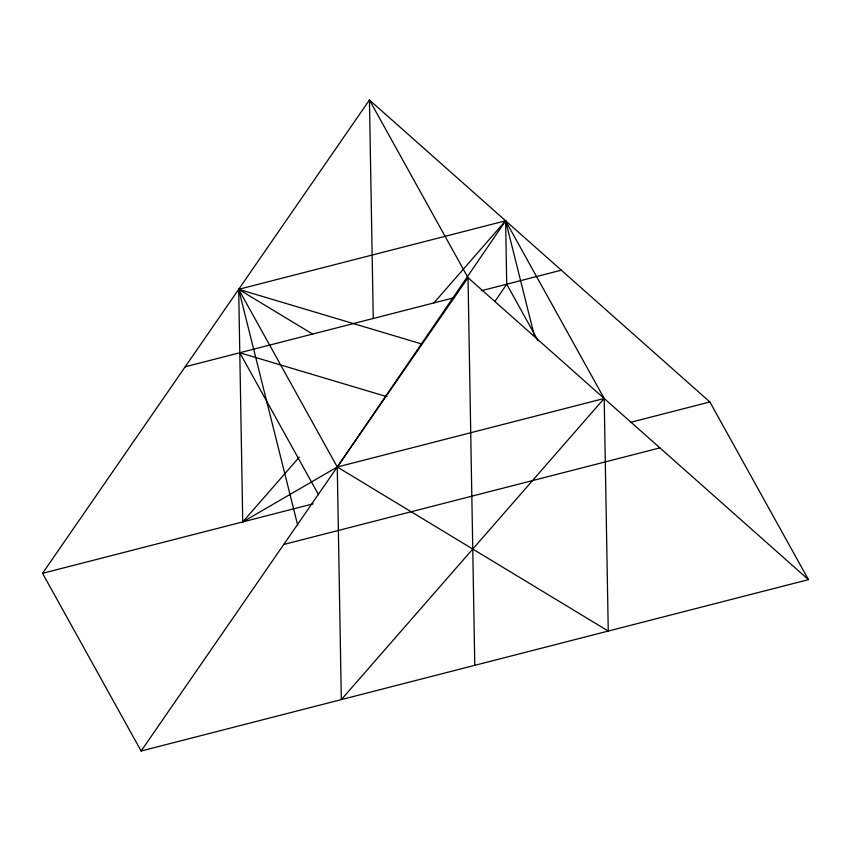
<?xml version="1.0" encoding="UTF-8"?>
<svg xmlns="http://www.w3.org/2000/svg" width="851" height="851" viewBox="0 0 851 851"><rect width="100%" height="100%" fill="white"/><g stroke="black" fill="none" stroke-linecap="round" stroke-linejoin="round"><path stroke-width="1.28" d="M494.803 301.648L506.728 284.213L505.611 220.781L238.684 289.319L242.748 521.918L337.262 467.008L604.189 398.47L608.252 631.059L337.262 467.008L238.684 289.319L421.436 343.889M42.55 573.319L369.44 99.992L709.872 401.959L808.45 579.648L141.128 751.007L42.55 573.319L313.136 503.835M141.128 751.007L468.018 277.681L369.44 99.992L373.259 318.487M242.748 521.918L299.329 457.104M433.925 302.903L505.611 220.781L604.189 398.47L341.325 699.607L337.262 467.008L505.611 220.781L534.247 335.23M185.199 366.781L454.36 297.659M481.177 290.765L561.32 270.192M630.304 422.394L709.872 401.959M283.777 544.47L659.897 447.881M387.014 396.715L239.791 352.761L318.529 494.676M312.594 334.06L238.684 289.319L297.701 525.237M808.45 579.648L468.018 277.681L474.784 665.333M506.728 284.213L538.087 340.751"/></g></svg>
